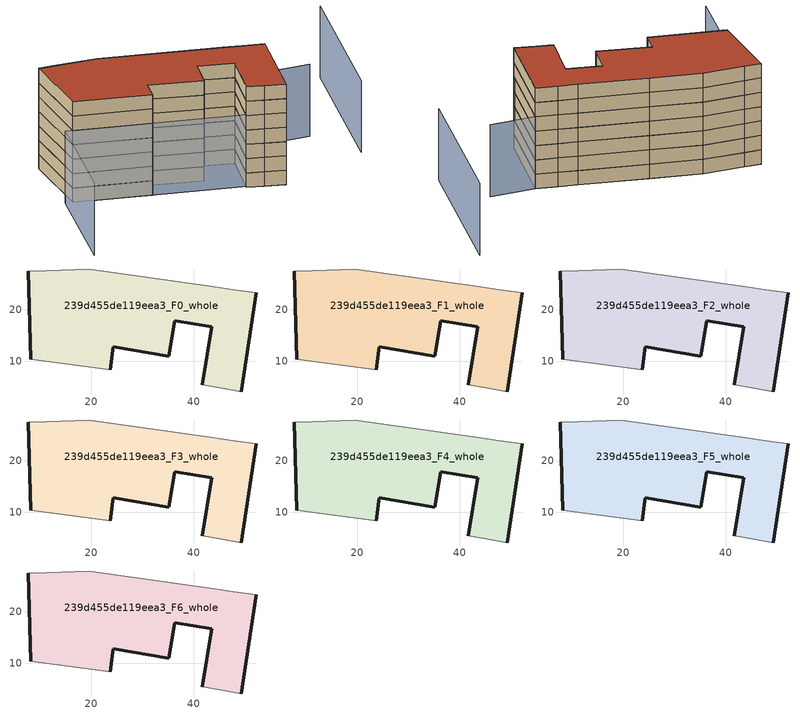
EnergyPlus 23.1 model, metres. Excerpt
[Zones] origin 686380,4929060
239d455de119eea3_F0_whole
 floor ground (EU_floor_Construction): 49.28,3.95 52.19,23.33 47.74,23.97 43.93,24.51 30.06,26.5 19.57,28.01 11.16,27.68 7.58,27.57 8.13,10.39 23.63,8.3 24.14,12.09 24.22,12.84 35.13,10.98 36.3,17.91 43.55,16.68 41.63,5.38 45.07,4.74 z0
 wall outside (EU_wall_Construction): 8.13,10.39 7.58,27.57 / 52.19,23.33 49.28,3.95 / 41.63,5.38 43.55,16.68 36.3,17.91 35.13,10.98 24.22,12.84 24.14,12.09 23.63,8.3 z0:3
 wall adiabatic (EU_wall_Construction): 23.63,8.3 8.13,10.39 / 7.58,27.57 11.16,27.68 19.57,28.01 30.06,26.5 43.93,24.51 47.74,23.97 52.19,23.33 / 49.28,3.95 45.07,4.74 41.63,5.38 z0:3
239d455de119eea3_F1_whole
 floor to 239d455de119eea3_F0_whole (EU_floor_Construction): 49.28,3.95 52.19,23.33 47.74,23.97 43.93,24.51 30.06,26.5 19.57,28.01 11.16,27.68 7.58,27.57 8.13,10.39 23.63,8.3 24.14,12.09 24.22,12.84 35.13,10.98 36.3,17.91 43.55,16.68 41.63,5.38 45.07,4.74 z3
 wall outside (EU_wall_Construction): 8.13,10.39 7.58,27.57 / 52.19,23.33 49.28,3.95 / 41.63,5.38 43.55,16.68 36.3,17.91 35.13,10.98 24.22,12.84 24.14,12.09 23.63,8.3 z3:6
 wall adiabatic (EU_wall_Construction): 23.63,8.3 8.13,10.39 / 7.58,27.57 11.16,27.68 19.57,28.01 30.06,26.5 43.93,24.51 47.74,23.97 52.19,23.33 / 49.28,3.95 45.07,4.74 41.63,5.38 z3:6
239d455de119eea3_F2_whole
 floor to 239d455de119eea3_F1_whole (EU_floor_Construction): 49.28,3.95 52.19,23.33 47.74,23.97 43.93,24.51 30.06,26.5 19.57,28.01 11.16,27.68 7.58,27.57 8.13,10.39 23.63,8.3 24.14,12.09 24.22,12.84 35.13,10.98 36.3,17.91 43.55,16.68 41.63,5.38 45.07,4.74 z6
 wall outside (EU_wall_Construction): 8.13,10.39 7.58,27.57 / 52.19,23.33 49.28,3.95 / 41.63,5.38 43.55,16.68 36.3,17.91 35.13,10.98 24.22,12.84 24.14,12.09 23.63,8.3 z6:9
 wall adiabatic (EU_wall_Construction): 23.63,8.3 8.13,10.39 / 7.58,27.57 11.16,27.68 19.57,28.01 30.06,26.5 43.93,24.51 47.74,23.97 52.19,23.33 / 49.28,3.95 45.07,4.74 41.63,5.38 z6:9
239d455de119eea3_F3_whole
 floor to 239d455de119eea3_F2_whole (EU_floor_Construction): 49.28,3.95 52.19,23.33 47.74,23.97 43.93,24.51 30.06,26.5 19.57,28.01 11.16,27.68 7.58,27.57 8.13,10.39 23.63,8.3 24.14,12.09 24.22,12.84 35.13,10.98 36.3,17.91 43.55,16.68 41.63,5.38 45.07,4.74 z9
 wall outside (EU_wall_Construction): 8.13,10.39 7.58,27.57 / 52.19,23.33 49.28,3.95 / 41.63,5.38 43.55,16.68 36.3,17.91 35.13,10.98 24.22,12.84 24.14,12.09 23.63,8.3 z9:12
 wall adiabatic (EU_wall_Construction): 23.63,8.3 8.13,10.39 / 7.58,27.57 11.16,27.68 19.57,28.01 30.06,26.5 43.93,24.51 47.74,23.97 52.19,23.33 / 49.28,3.95 45.07,4.74 41.63,5.38 z9:12
239d455de119eea3_F4_whole
 floor to 239d455de119eea3_F3_whole (EU_floor_Construction): 49.28,3.95 52.19,23.33 47.74,23.97 43.93,24.51 30.06,26.5 19.57,28.01 11.16,27.68 7.58,27.57 8.13,10.39 23.63,8.3 24.14,12.09 24.22,12.84 35.13,10.98 36.3,17.91 43.55,16.68 41.63,5.38 45.07,4.74 z12
 wall outside (EU_wall_Construction): 8.13,10.39 7.58,27.57 / 52.19,23.33 49.28,3.95 / 41.63,5.38 43.55,16.68 36.3,17.91 35.13,10.98 24.22,12.84 24.14,12.09 23.63,8.3 z12:15
 wall adiabatic (EU_wall_Construction): 23.63,8.3 8.13,10.39 / 7.58,27.57 11.16,27.68 19.57,28.01 30.06,26.5 43.93,24.51 47.74,23.97 52.19,23.33 / 49.28,3.95 45.07,4.74 41.63,5.38 z12:15
239d455de119eea3_F5_whole
 floor to 239d455de119eea3_F4_whole (EU_floor_Construction): 49.28,3.95 52.19,23.33 47.74,23.97 43.93,24.51 30.06,26.5 19.57,28.01 11.16,27.68 7.58,27.57 8.13,10.39 23.63,8.3 24.14,12.09 24.22,12.84 35.13,10.98 36.3,17.91 43.55,16.68 41.63,5.38 45.07,4.74 z15
 wall outside (EU_wall_Construction): 8.13,10.39 7.58,27.57 / 52.19,23.33 49.28,3.95 / 41.63,5.38 43.55,16.68 36.3,17.91 35.13,10.98 24.22,12.84 24.14,12.09 23.63,8.3 z15:18
 wall adiabatic (EU_wall_Construction): 23.63,8.3 8.13,10.39 / 7.58,27.57 11.16,27.68 19.57,28.01 30.06,26.5 43.93,24.51 47.74,23.97 52.19,23.33 / 49.28,3.95 45.07,4.74 41.63,5.38 z15:18
239d455de119eea3_F6_whole
 floor to 239d455de119eea3_F5_whole (EU_floor_Construction): 49.28,3.95 52.19,23.33 47.74,23.97 43.93,24.51 30.06,26.5 19.57,28.01 11.16,27.68 7.58,27.57 8.13,10.39 23.63,8.3 24.14,12.09 24.22,12.84 35.13,10.98 36.3,17.91 43.55,16.68 41.63,5.38 45.07,4.74 z18
 wall outside (EU_wall_Construction): 8.13,10.39 7.58,27.57 / 52.19,23.33 49.28,3.95 / 41.63,5.38 43.55,16.68 36.3,17.91 35.13,10.98 24.22,12.84 24.14,12.09 23.63,8.3 z18:21
 wall adiabatic (EU_wall_Construction): 23.63,8.3 8.13,10.39 / 7.58,27.57 11.16,27.68 19.57,28.01 30.06,26.5 43.93,24.51 47.74,23.97 52.19,23.33 / 49.28,3.95 45.07,4.74 41.63,5.38 z18:21
 roof outside (EU_roof_Construction): 52.19,23.33 49.28,3.95 45.07,4.74 41.63,5.38 43.55,16.68 36.3,17.91 35.13,10.98 24.22,12.84 24.14,12.09 23.63,8.3 8.13,10.39 7.58,27.57 11.16,27.68 19.57,28.01 30.06,26.5 43.93,24.51 47.74,23.97 z21
shading: 3.27,-14.33 6.63,10.59 / 6.63,10.59 49.4,4.82 / 68.08,13.22 73.03,48.97 / 61.49,23.88 8.07,20.71 z0:15
[Building]
EU S2 Campaign: North Axis=0; Terrain=City; Solar Distribution=FullExterior
[Site:Location]
Bologna: Latitude=44.5; Longitude=11.25; Time Zone=1; Elevation=37
[SizingPeriod:WeatherFileDays]
AnnualSizingPeriod: Begin Month=1; Begin Day of Month=1; End Month=12; End Day of Month=31; Day of Week for Start Day=Monday; Use Weather File Daylight Saving Period=No; Use Weather File Rain and Snow Indicators=No
[MATERIAL]
EU_InternalMass_Material: Roughness=MediumRough; Thickness=0.1; Conductivity=1; Density=1800; Specific Heat=900; Thermal Absorptance=0.9; Solar Absorptance=0.7; Visible Absorptance=0.7
[MATERIAL:NOMASS] Roughness=MediumRough; Thermal Absorptance=0.9; Solar Absorptance=0.7; Visible Absorptance=0.7
Name | Thermal Resistance
EU_wall_NoMass | 0.905828
EU_roof_NoMass | 0.37593
EU_floor_NoMass | 0.67114
[CONSTRUCTION]
EU_wall_Construction: EU_wall_NoMass
EU_roof_Construction: EU_roof_NoMass
EU_floor_Construction: EU_floor_NoMass
EU_InternalMass_Construction: EU_InternalMass_Material
[ZONE] Type=1; Multiplier=1; Ceiling Height=autocalculate; Floor Area=autocalculate; Part of Total Floor Area=Yes
Name | Volume
239d455de119eea3_F0_whole | 2047.16
239d455de119eea3_F1_whole; 239d455de119eea3_F2_whole; 239d455de119eea3_F3_whole; 239d455de119eea3_F4_whole; 239d455de119eea3_F5_whole; 239d455de119eea3_F6_whole | 2047.15
[INTERNALMASS] Construction=EU_InternalMass_Construction; Surface Area=634.874
Name | Zone or ZoneList
239d455de119eea3_F0_whole_EU_InternalMass | 239d455de119eea3_F0_whole
239d455de119eea3_F1_whole_EU_InternalMass | 239d455de119eea3_F1_whole
239d455de119eea3_F2_whole_EU_InternalMass | 239d455de119eea3_F2_whole
239d455de119eea3_F3_whole_EU_InternalMass | 239d455de119eea3_F3_whole
239d455de119eea3_F4_whole_EU_InternalMass | 239d455de119eea3_F4_whole
239d455de119eea3_F5_whole_EU_InternalMass | 239d455de119eea3_F5_whole
239d455de119eea3_F6_whole_EU_InternalMass | 239d455de119eea3_F6_whole
[OTHEREQUIPMENT] Fuel Type=Electricity; Design Level Calculation Method=Watts/Area; Power per Zone Floor Area=1; Fraction Latent=0; Fraction Radiant=0; Fraction Lost=0; Carbon Dioxide Generation Rate=0; EndUse Subcategory=EU_Step8_InternalGains
Name | Zone or ZoneList or Space or SpaceList | Schedule
EU_Step8_InternalGain_239d455de119eea3_F0_whole_f000 | 239d455de119eea3_F0_whole | EU_Step8_GainSchedule_239d455de119eea3_F0_whole_f000
EU_Step8_InternalGain_239d455de119eea3_F1_whole_f000 | 239d455de119eea3_F1_whole | EU_Step8_GainSchedule_239d455de119eea3_F1_whole_f000
EU_Step8_InternalGain_239d455de119eea3_F2_whole_f000 | 239d455de119eea3_F2_whole | EU_Step8_GainSchedule_239d455de119eea3_F2_whole_f000
EU_Step8_InternalGain_239d455de119eea3_F3_whole_f000 | 239d455de119eea3_F3_whole | EU_Step8_GainSchedule_239d455de119eea3_F3_whole_f000
EU_Step8_InternalGain_239d455de119eea3_F4_whole_f000 | 239d455de119eea3_F4_whole | EU_Step8_GainSchedule_239d455de119eea3_F4_whole_f000
EU_Step8_InternalGain_239d455de119eea3_F5_whole_f000 | 239d455de119eea3_F5_whole | EU_Step8_GainSchedule_239d455de119eea3_F5_whole_f000
EU_Step8_InternalGain_239d455de119eea3_F6_whole_f000 | 239d455de119eea3_F6_whole | EU_Step8_GainSchedule_239d455de119eea3_F6_whole_f000
[ZONEVENTILATION:DESIGNFLOWRATE] Schedule=EU_AlwaysOn; Design Flow Rate Calculation Method=AirChanges/Hour; Air Changes per Hour=0.73129; Ventilation Type=Natural; Fan Pressure Rise=0; Fan Total Efficiency=1; Constant Term Coefficient=1; Temperature Term Coefficient=0; Velocity Term Coefficient=0; Velocity Squared Term Coefficient=0; Minimum Indoor Temperature=-100; Maximum Indoor Temperature=100; Delta Temperature=-100; Minimum Outdoor Temperature=-100; Maximum Outdoor Temperature=100; Maximum Wind Speed=40
Name | Zone or ZoneList or Space or SpaceList
EU_ConstantAir_239d455de119eea3_F0_whole | 239d455de119eea3_F0_whole
EU_ConstantAir_239d455de119eea3_F1_whole | 239d455de119eea3_F1_whole
EU_ConstantAir_239d455de119eea3_F2_whole | 239d455de119eea3_F2_whole
EU_ConstantAir_239d455de119eea3_F3_whole | 239d455de119eea3_F3_whole
EU_ConstantAir_239d455de119eea3_F4_whole | 239d455de119eea3_F4_whole
EU_ConstantAir_239d455de119eea3_F5_whole | 239d455de119eea3_F5_whole
EU_ConstantAir_239d455de119eea3_F6_whole | 239d455de119eea3_F6_whole
[HVACTEMPLATE:THERMOSTAT] Constant Heating Setpoint=20; Constant Cooling Setpoint=50
EU_HeatOnly_239d455de119eea3_F0_whole; EU_HeatOnly_239d455de119eea3_F1_whole; EU_HeatOnly_239d455de119eea3_F2_whole; EU_HeatOnly_239d455de119eea3_F3_whole; EU_HeatOnly_239d455de119eea3_F4_whole; EU_HeatOnly_239d455de119eea3_F5_whole; EU_HeatOnly_239d455de119eea3_F6_whole
[HVACTEMPLATE:ZONE:IDEALLOADSAIRSYSTEM] System Availability Schedule=EU_AlwaysOn; Maximum Heating Supply Air Temperature=50; Minimum Cooling Supply Air Temperature=13; Maximum Heating Supply Air Humidity Ratio=0.0156; Minimum Cooling Supply Air Humidity Ratio=0.0077; Heating Limit=NoLimit; Cooling Limit=NoLimit; Heating Availability Schedule=EU_AlwaysOn; Cooling Availability Schedule=EU_CoolingOff; Dehumidification Control Type=ConstantSensibleHeatRatio; Cooling Sensible Heat Ratio=0.7; Dehumidification Setpoint=60; Humidification Control Type=None; Humidification Setpoint=30; Outdoor Air Method=None; Outdoor Air Flow Rate per Person=0.00944; Outdoor Air Flow Rate per Zone Floor Area=0; Outdoor Air Flow Rate per Zone=0; Demand Controlled Ventilation Type=None; Outdoor Air Economizer Type=NoEconomizer; Heat Recovery Type=None; Sensible Heat Recovery Effectiveness=0.7; Latent Heat Recovery Effectiveness=0.65
Name | Template Thermostat
239d455de119eea3_F0_whole | EU_HeatOnly_239d455de119eea3_F0_whole
239d455de119eea3_F1_whole | EU_HeatOnly_239d455de119eea3_F1_whole
239d455de119eea3_F2_whole | EU_HeatOnly_239d455de119eea3_F2_whole
239d455de119eea3_F3_whole | EU_HeatOnly_239d455de119eea3_F3_whole
239d455de119eea3_F4_whole | EU_HeatOnly_239d455de119eea3_F4_whole
239d455de119eea3_F5_whole | EU_HeatOnly_239d455de119eea3_F5_whole
239d455de119eea3_F6_whole | EU_HeatOnly_239d455de119eea3_F6_whole
[SIZING:ZONE] Zone Cooling Design Supply Air Temperature Input Method=SupplyAirTemperature; Zone Cooling Design Supply Air Temperature=13; Zone Heating Design Supply Air Temperature Input Method=SupplyAirTemperature; Zone Heating Design Supply Air Temperature=50; Zone Cooling Design Supply Air Humidity Ratio=0.008; Zone Heating Design Supply Air Humidity Ratio=0.008; Cooling Design Air Flow Method=DesignDay; Cooling Design Air Flow Rate=0; Cooling Minimum Air Flow per Zone Floor Area=0.000762; Cooling Minimum Air Flow=0; Cooling Minimum Air Flow Fraction=0.2; Heating Design Air Flow Method=DesignDay; Heating Design Air Flow Rate=0; Heating Maximum Air Flow per Zone Floor Area=0.002032; Heating Maximum Air Flow=0.141576; Heating Maximum Air Flow Fraction=0.3; Account for Dedicated Outdoor Air System=No; Dedicated Outdoor Air System Control Strategy=NeutralSupplyAir; Dedicated Outdoor Air Low Setpoint Temperature for Design=autosize; Dedicated Outdoor Air High Setpoint Temperature for Design=autosize; Zone Load Sizing Method=Sensible Load Only No Latent Load; Zone Latent Cooling Design Supply Air Humidity Ratio Input Method=HumidityRatioDifference; Zone Cooling Design Supply Air Humidity Ratio Difference=0.005; Zone Latent Heating Design Supply Air Humidity Ratio Input Method=HumidityRatioDifference; Zone Humidification Design Supply Air Humidity Ratio Difference=0.005
239d455de119eea3_F0_whole; 239d455de119eea3_F1_whole; 239d455de119eea3_F2_whole; 239d455de119eea3_F3_whole; 239d455de119eea3_F4_whole; 239d455de119eea3_F5_whole; 239d455de119eea3_F6_whole
[SCHEDULE:CONSTANT]
Name | Hourly Value
EU_AlwaysOn | 1
EU_CoolingOff | 0
[SCHEDULE:FILE] Column Number=1; Rows to Skip at Top=0; Number of Hours of Data=8760; Column Separator=Comma; Interpolate to Timestep=No; Minutes per Item=60; Adjust Schedule for Daylight Savings=Yes
Name | File
EU_Step8_GainSchedule_239d455de119eea3_F0_whole_f000 | ../../schedules/239d455de119eea3/239d455de119eea3_F0_whole_f000_gain.csv
EU_Step8_GainSchedule_239d455de119eea3_F1_whole_f000 | ../../schedules/239d455de119eea3/239d455de119eea3_F1_whole_f000_gain.csv
EU_Step8_GainSchedule_239d455de119eea3_F2_whole_f000 | ../../schedules/239d455de119eea3/239d455de119eea3_F2_whole_f000_gain.csv
EU_Step8_GainSchedule_239d455de119eea3_F3_whole_f000 | ../../schedules/239d455de119eea3/239d455de119eea3_F3_whole_f000_gain.csv
EU_Step8_GainSchedule_239d455de119eea3_F4_whole_f000 | ../../schedules/239d455de119eea3/239d455de119eea3_F4_whole_f000_gain.csv
EU_Step8_GainSchedule_239d455de119eea3_F5_whole_f000 | ../../schedules/239d455de119eea3/239d455de119eea3_F5_whole_f000_gain.csv
EU_Step8_GainSchedule_239d455de119eea3_F6_whole_f000 | ../../schedules/239d455de119eea3/239d455de119eea3_F6_whole_f000_gain.csv
